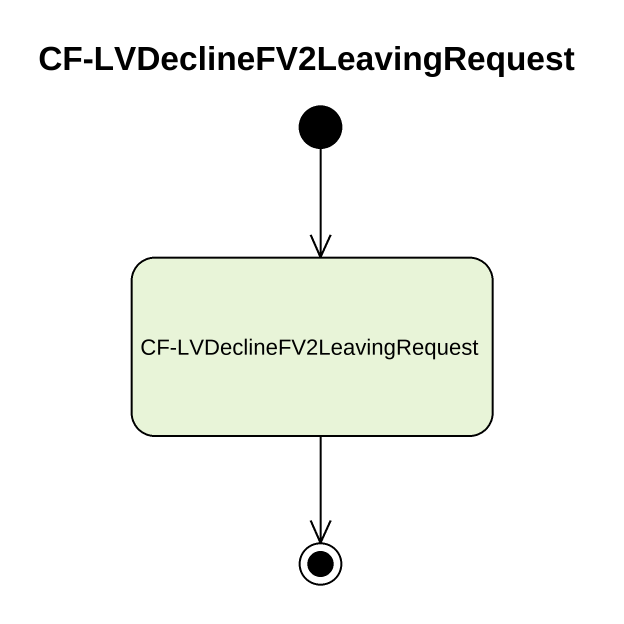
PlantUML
@startuml
title CF-LVDeclineFV2LeavingRequest
hide empty description
state "CF-LVDeclineFV2LeavingRequest" as CF_LVDeclineFV2LeavingReques
[*] --> CF_LVDeclineFV2LeavingReques
CF_LVDeclineFV2LeavingReques --> [*]
@enduml
